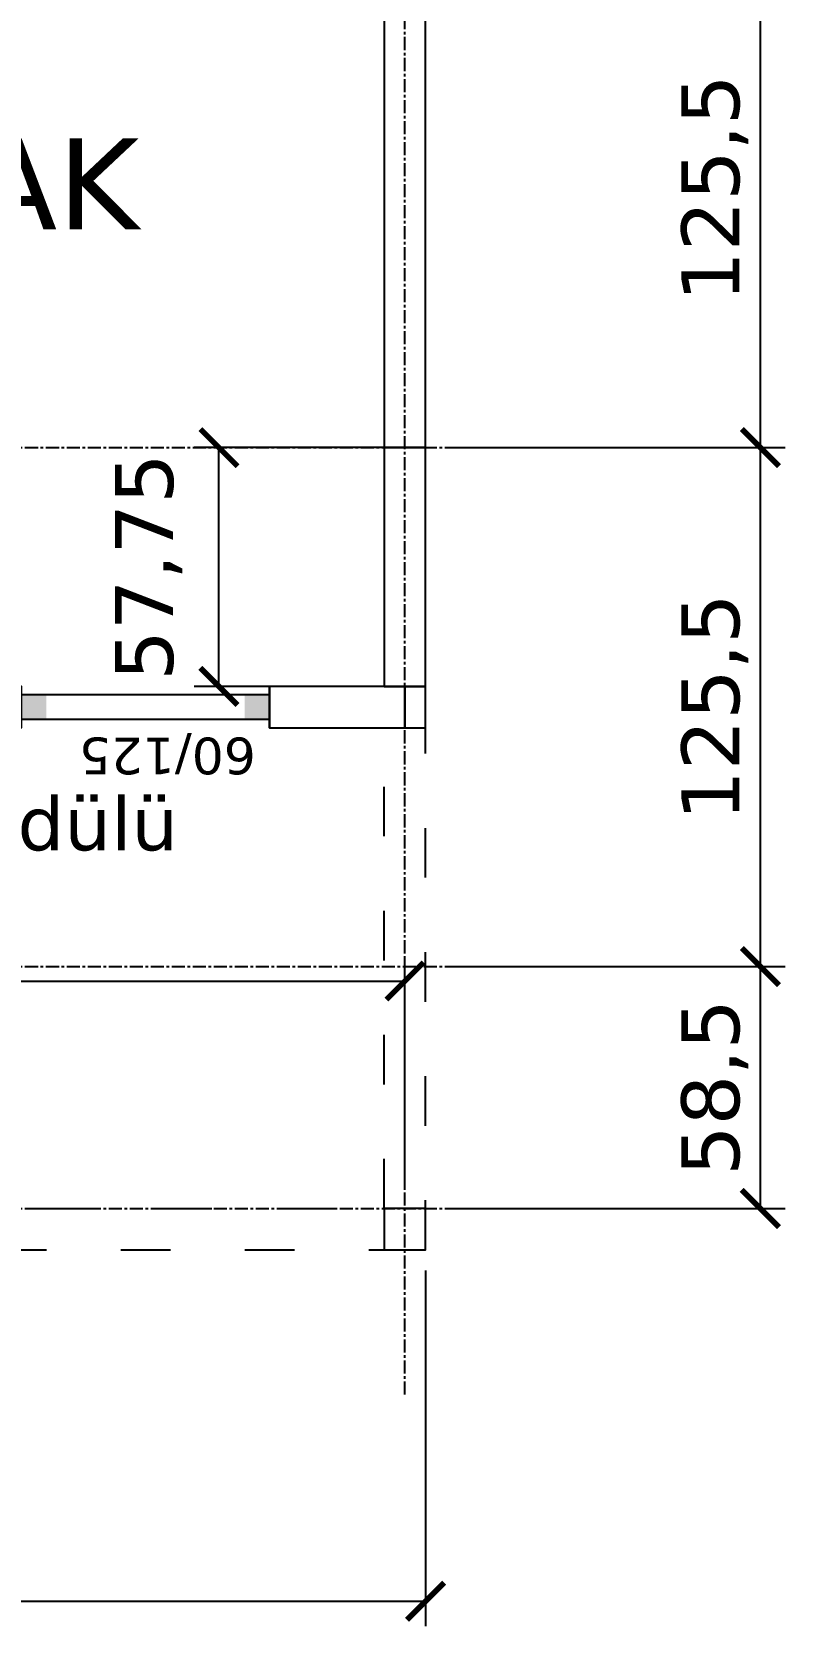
# Model space of a CAD drawing. Header units: centimetres. Extents: x -135 to 4129, y -1176 to 1044.
# Drawn here: x 667.7 to 850, y -91 to 294.5 of the extents above; entities that cross this region are included whole.
import ezdxf
from ezdxf.enums import TextEntityAlignment as Align

# ---------------------------------------------------------------- set-up
doc = ezdxf.new("R2010")
doc.units = ezdxf.units.CM
doc.linetypes.add('CENTER', pattern=[5.08, 3.175, -0.635, 0.635, -0.635])
doc.linetypes.add('VERANDA_KESIK', pattern=[30, 12, -18])
for name, color, linetype in [('AKS', 4, 'CENTER'), ('DIS_DUVAR_100', 30, 'Continuous'), ('KOSE_PROFIL_100', 8, 'Continuous'), ('ODA_ADLARI', 7, 'Continuous'), ('OLCULER', 7, 'Continuous'), ('OZEL_PANEL_OLCU_CM', 3, 'Continuous'), ('PENCERE', 10, 'Continuous'), ('VERANDA_DIKME', 1, 'Continuous'), ('VERANDA_PROFIL_100', 1, 'VERANDA_KESIK')]:
    doc.layers.add(name, color=color, linetype=linetype)
doc.styles.add('PORTMAN', font='DejaVuSans.ttf')
doc.styles.get("Standard").update_dxf_attribs({"font": 'DejaVuSans.ttf'})
doc.dimstyles.new('PORTMAN', dxfattribs={"dimtxt": 14, "dimasz": 9, "dimexe": 6, "dimexo": 5, "dimgap": 4, "dimtad": 1, "dimtxsty": 'PORTMAN', "dimblk": 'ARCHTICK', "dimcen": 2.5, "dimazin": 3, "dimtfac": 0.5, "dimtmove": 2, "dimatfit": 3})

# ---------------------------------------------------------------- blocks, each defined once
blk = doc.blocks.new('kaynak-pencere-60x125')
at = {"layer": 'PENCERE', "color": 1}
for p, q in [((53375.86, 7992.28), (53385.86, 7992.28)), ((53377.86, 7932.28), (53377.86, 7992.28)), ((53383.86, 7932.28), (53383.86, 7992.28)), ((53375.86, 7932.28), (53385.86, 7932.28))]:
    blk.add_line(p, q, dxfattribs=at)
for points in [[(53377.86, 7992.28), (53377.86, 7986.28), (53383.86, 7992.28), (53383.86, 7986.28)], [(53377.86, 7932.28), (53377.86, 7938.28), (53383.86, 7932.28), (53383.86, 7938.28)]]:
    blk.add_solid(points, dxfattribs=at)
at = {"layer": 'PENCERE', "color": 0, "lineweight": 25}
blk.add_text('60/125', height=8.877, rotation=90, dxfattribs=at).set_placement((53373.47, 7935.61))
blk = doc.blocks.new('BOM_P04_PENCERE_600x1250')
at = {"layer": 'PENCERE'}
blk.add_blockref('kaynak-pencere-60x125', (0, 0), dxfattribs=at)
blk = doc.blocks.new('BOM_D11_1255p0_DIS_P60x125')
for points in [[(0, 92.75), (10, 92.75), (10, 125.5), (0, 125.5)], [(0, 0), (10, 0), (10, 32.75), (0, 32.75)]]:
    blk.add_lwpolyline(points, close=True)
at = {"layer": 'PENCERE'}
blk.add_blockref('BOM_P04_PENCERE_600x1250', (-53375.862, -7899.528), dxfattribs=at)
blk = doc.blocks.new('BOM_D17_577p5_DIS_DOLU')
blk.add_lwpolyline([(0, 0), (10, 0), (10, 57.75), (0, 57.75)], close=True)
blk = doc.blocks.new('BOM_D01_1255p0_DIS_DOLU')
blk.add_lwpolyline([(0, 0), (10, 0), (10, 125.5), (0, 125.5)], close=True)
blk = doc.blocks.new('BOM_B02_DIS_KOSE_50x100')
blk.add_lwpolyline([(0, 0), (5, 0), (5, 10), (0, 10)], close=True)
blk = doc.blocks.new('BOM_B04_VERANDA_DIKME_100x100')
blk.add_lwpolyline([(0, 0), (10, 0), (10, 10), (0, 10)], close=True)
blk = doc.blocks.new('BOM_V05_VERANDA_ON_3137p5')
at = {"lineweight": 25}
for p, q in [((10, 10), (303.75, 10)), ((0, 0), (313.75, 0))]:
    blk.add_line(p, q, dxfattribs=at)
blk = doc.blocks.new('BOM_V06_VERANDA_YAN_1262p5')
at = {"lineweight": 25}
for p, q in [((0, 0), (0, 126.25)), ((-10, 10), (-10, 116.25))]:
    blk.add_line(p, q, dxfattribs=at)
blk = doc.blocks.new('_ARCHTICK')
at = {"color": 0, "linetype": 'BYBLOCK', "const_width": 0.15}
blk.add_lwpolyline([(-0.5, -0.5), (0.5, 0.5)], dxfattribs=at)

msp = doc.modelspace()

# ---------------------------------------------------------------- linework, layer by layer
at = {"layer": 'AKS'}
for p, q in [((758, -35), (758, 747)), ((-35, 194), (798, 194)), ((-35, 68.5), (798, 68.5)), ((-35, 10), (798, 10))]:
    msp.add_line(p, q, dxfattribs=at)

# ---------------------------------------------------------------- block references
at = {"layer": 'DIS_DUVAR_100'}
for name, p in [('BOM_D01_1255p0_DIS_DOLU', (753, 194)), ('BOM_D17_577p5_DIS_DOLU', (753, 136.25))]:
    msp.add_blockref(name, p, dxfattribs=at)
at = {"layer": 'DIS_DUVAR_100', "rotation": 90}
msp.add_blockref('BOM_D11_1255p0_DIS_P60x125', (758, 126.25), dxfattribs=at)
at = {"layer": 'KOSE_PROFIL_100'}
msp.add_blockref('BOM_B02_DIS_KOSE_50x100', (758, 126.25), dxfattribs=at)
at = {"layer": 'VERANDA_DIKME'}
msp.add_blockref('BOM_B04_VERANDA_DIKME_100x100', (753, 0), dxfattribs=at)
at = {"layer": 'VERANDA_PROFIL_100'}
for name, p in [('BOM_V06_VERANDA_YAN_1262p5', (763, 0)), ('BOM_V05_VERANDA_ON_3137p5', (449.25, 0))]:
    msp.add_blockref(name, p, dxfattribs=at)

# ---------------------------------------------------------------- texts
at = {"layer": 'ODA_ADLARI', "style": 'PORTMAN'}
for s, height, p in [('MUTFAK', 22, (631.5, 257.75)), ('2,5 x 0,97 aks modülü', 13, (603.625, 103.125))]:
    msp.add_text(s, height=height, dxfattribs=at).set_placement(p, align=Align.MIDDLE_CENTER)

# ---------------------------------------------------------------- dimensions: what is measured, and where the dimension line sits
at = {"layer": 'OLCULER'}
for base, p1, p2 in [((844, 194), (763, 194), (763, 319.5)), ((844, 68.5), (763, 68.5), (763, 194)), ((844, 10), (763, 10), (763, 68.5))]:
    msp.add_linear_dim(base=base, p1=p1, p2=p2, angle=90, dimstyle='PORTMAN', override={"dimtxt": 14, "dimasz": 9, "dimexe": 6, "dimexo": 5, "dimdec": 2, "dimzin": 8, "dimdsep": 44}, dxfattribs=at).render()
for base, p1, p2 in [((444.25, 65), (444.25, 10), (758, 10)), ((0, -85), (0, 0), (763, 0))]:
    msp.add_linear_dim(base=base, p1=p1, p2=p2, dimstyle='PORTMAN', override={"dimtxt": 14, "dimasz": 9, "dimexe": 6, "dimexo": 5, "dimdec": 2, "dimzin": 8, "dimdsep": 44}, dxfattribs=at).render()
at = {"layer": 'OZEL_PANEL_OLCU_CM'}
msp.add_linear_dim(base=(713, 136.25), p1=(763, 136.25), p2=(763, 194), angle=90, dimstyle='PORTMAN', override={"dimtxt": 14, "dimasz": 9, "dimexe": 6, "dimexo": 5, "dimdec": 2, "dimzin": 8, "dimdsep": 44}, dxfattribs=at).render()

doc.saveas('drawing.dxf')
